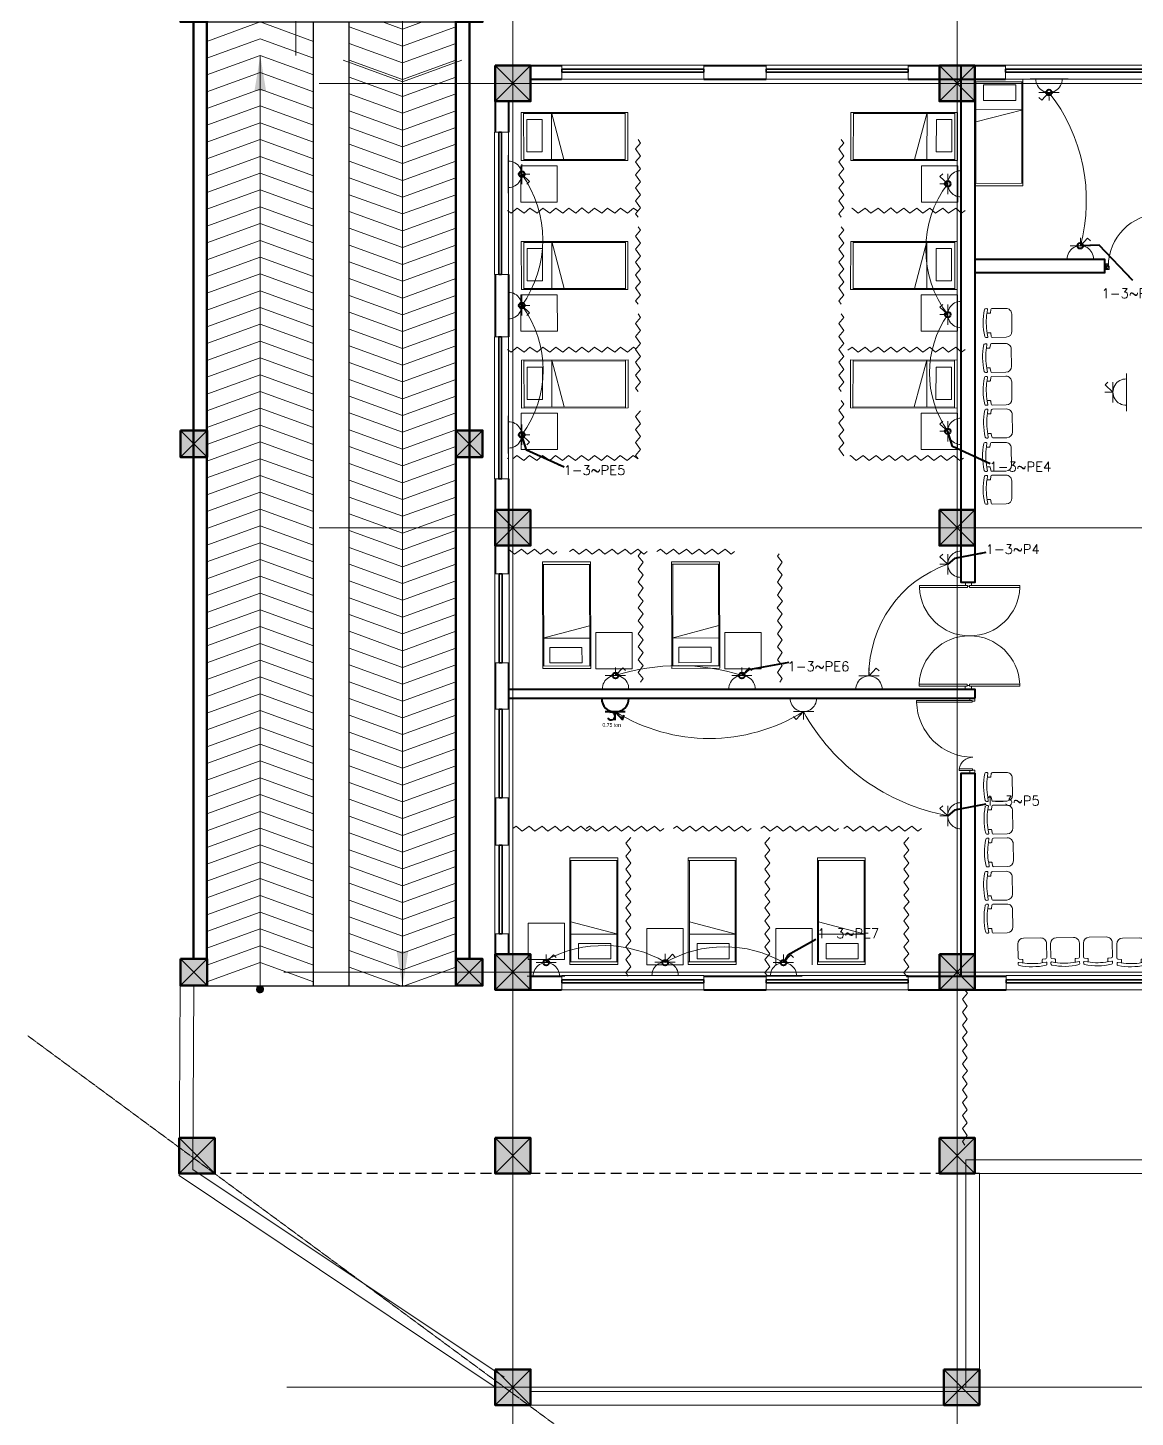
# Model space of a CAD drawing. Header units: millimetres. Extents: x 2402294 to 3337895, y 3394997 to 3969149.
# Drawn here: x 2498874 to 2517565, y 3821132 to 3844585 of the extents above; entities that cross this region are included whole.
import ezdxf

# ---------------------------------------------------------------- set-up
doc = ezdxf.new("R2010")
doc.units = ezdxf.units.MM
doc.header["$MEASUREMENT"] = 0
doc.linetypes.add('CENTER', pattern=[2, 1.25, -0.25, 0.25, -0.25])
doc.linetypes.add('DASHED', pattern=[0.75, 0.5, -0.25])
for name, color, linetype, lineweight in [('centreline', 52, 'CENTER', 5), ('Column-0.5', 14, 'Continuous', 50), ('Dimension- 0.15', 114, 'Continuous', 15), ('door', 41, 'Continuous', 5), ('Door Opening-0.09', 253, 'Continuous', 9), ('Furniture Hospital-0.09', 44, 'Continuous', 9), ('Hatch', 9, 'Continuous', 9), ('hatch-1', 53, 'Continuous', 15), ('hidden lines', 205, 'DASHED', 5), ('Power Sockets City supply', 141, 'Continuous', 13), ('Sill Level', 140, 'Continuous', 20), ('stairs', 6, 'Continuous', 25), ('WALL 0.2', 7, 'Continuous', 20), ('wall 0.4', 7, 'Continuous', 40), ('Wall-0.5', 7, 'Continuous', 50), ('WINDOW', 152, 'Continuous', 30), ('Windows Plan', 152, 'Continuous', 35)]:
    doc.layers.add(name, color=color, linetype=linetype, lineweight=lineweight)
doc.layers.add('Wires', color=1, linetype='Continuous')
doc.styles.add('arial.', font='arial.ttf')
doc.styles.add('romans', font='romans.shx')
doc.styles.get("Standard").update_dxf_attribs({"font": 'arial.ttf'})
doc.linetypes.add('ZIGZAG', pattern='A,0.0001,-0.2,[131,ltypeshp.shx,S=0.2,R=0,X=-0.2,Y=0],-0.4,[131,ltypeshp.shx,S=0.2,R=180,X=0.2,Y=0],-0.2', length=0.8001)
doc.dimstyles.get("Standard").update_dxf_attribs({"dimtxt": 500, "dimasz": 100, "dimexe": 100, "dimexo": 200, "dimgap": 0.09, "dimtad": 0, "dimtoh": 1, "dimdec": 0, "dimzin": 0, "dimdsep": 46, "dimtxsty": 'Standard', "dimblk": 'DOT', "dimcen": 0, "dimclrd": 256, "dimclre": 256, "dimclrt": 256, "dimadec": 0, "dimazin": 0, "dimtfac": 1, "dimtdec": 0, "dimtofl": 0, "dimtmove": 0, "dimatfit": 3, "dimfxl": 1, "dimtolj": 1, "dimtzin": 0, "dimlwd": -1, "dimlwe": -1, "dimarcsym": 1})

# ---------------------------------------------------------------- blocks, each defined once
blk = doc.blocks.new('2ft column')
at = {"layer": 'Hatch', "ltscale": 5}
h = blk.add_hatch(color=256, dxfattribs=at)
h.dxf.hatch_style = 1
h.paths.add_polyline_path([(2207385, 4176559), (2207985, 4176559), (2207985, 4175959), (2207385, 4175959)])
at = {"layer": 'Column-0.5', "ltscale": 5}
blk.add_lwpolyline([(2207385, 4176559), (2207985, 4176559), (2207985, 4175959), (2207385, 4175959)], close=True, dxfattribs=at)
at = {"layer": 'Defpoints', "ltscale": 5}
for points in [[(2207985, 4176559), (2207385, 4175959)], [(2207985, 4175959), (2207385, 4176559)]]:
    blk.add_lwpolyline(points, dxfattribs=at)
blk = doc.blocks.new('main grid')
at = {"layer": 'centreline', "ltscale": 5}
for p, q in [((2518911, 4018930), (2518911, 3987284)), ((2526411, 4018930), (2526411, 3987284)), ((2559988, 4011172), (2515645, 4011172)), ((2559988, 4003672), (2515645, 4003672)), ((2559388, 3996172), (2515045, 3996172)), ((2559988, 3996172), (2515645, 3996172)), ((2533911, 3989164), (2515100, 3989164))]:
    blk.add_line(p, q, dxfattribs=at)
blk.add_lwpolyline([(2510725, 3995097), (2521316, 3987284)], dxfattribs=at)
at = {"layer": 'Hatch'}
for p in [(311226, -165087), (318726, -165087), (311226, -172587), (318726, -172587), (311226, -180087), (318726, -180087), (305895, -183187), (311226, -183187), (318726, -183187), (311226, -187095), (318801, -187095)]:
    blk.add_blockref('2ft column', p, dxfattribs=at)
blk = doc.blocks.new('_Dot')
at = {"color": 0, "linetype": 'ByBlock', "lineweight": -2}
blk.add_line((-0.5, 0), (-1, 0), dxfattribs=at)
at = {"color": 0, "linetype": 'ByBlock', "lineweight": -3, "const_width": 0.5}
blk.add_lwpolyline([(-0.25, 0, 1), (0.25, 0, 1)], format="xyb", close=True, dxfattribs=at)
blk = doc.blocks.new('d1')
at = {"layer": 'door'}
for p, q in [((2442.75, 10745.72), (2408.32, 10745.72)), ((2442.75, 10746.15), (2408.33, 10746.15)), ((2408.33, 10746.15), (2408.33, 10745.72))]:
    blk.add_line(p, q, dxfattribs=at)
at = {"layer": 'door', "ltscale": 80}
for points in [[(2445, 10779.7), (2445, 10781.99), (2444.56, 10781.99), (2444.56, 10782.43), (2441.8, 10782.43), (2441.8, 10781.99), (2441.36, 10781.99), (2441.36, 10780.14), (2442.75, 10780.14), (2442.75, 10779.7)], [(2445, 10746.15), (2445, 10743.87), (2444.56, 10743.87), (2444.56, 10743.43), (2441.8, 10743.43), (2441.8, 10743.87), (2441.36, 10743.87), (2441.36, 10745.72), (2442.75, 10745.72), (2442.75, 10746.15)]]:
    blk.add_lwpolyline(points, close=True, dxfattribs=at)
at = {"layer": 'Door Opening-0.09', "ltscale": 80}
blk.add_arc((2442.75, 10745.72), 34.42, 90, 179.27403, dxfattribs=at)
at = {"layer": 'hidden lines'}
for centre, radius, start, end in [((2441.64, 10791.37), 9.82, 268.39858, 287.31577), ((2441.38, 10784.76), 4.22, 269.78991, 318.96751), ((2444.33, 10781.34), 2.81, 166.46517, 205.18019), ((2445.01, 10781.68), 2.48, 162.46714, 233.24176), ((2441.57, 10782.05), 3, 308.46813, 358.9527), ((2445.46, 10782.07), 1.81, 168.64751, 255.23191), ((2441.64, 10734.49), 9.82, 72.68423, 91.60142), ((2441.38, 10741.1), 4.22, 41.03249, 90.21009), ((2444.33, 10744.52), 2.81, 154.81981, 193.53483), ((2445.01, 10744.18), 2.48, 126.75824, 197.53286), ((2441.57, 10743.81), 3, 1.0473, 51.53187), ((2445.46, 10743.79), 1.81, 104.76809, 191.35249)]:
    blk.add_arc(centre, radius, start, end, dxfattribs=at)
blk = doc.blocks.new('BED')
at = {"layer": 'Furniture Hospital-0.09'}
for p, q in [((-2.12, 0.475), (-2.12, -0.475)), ((-2.12, -0.475), (-2.12, 0.475)), ((-0.008, 0.475), (-2.12, 0.475)), ((-2.07, 0.475), (-2.07, -0.475)), ((-0.058, 0.455), (-2.07, 0.455)), ((-0.855, -0.455), (-0.61, 0.475)), ((-0.61, 0.475), (-0.61, -0.455)), ((-0.425, 0.336), (-0.426, -0.303)), ((-0.425, 0.336), (-0.121, 0.336)), ((-0.121, -0.303), (-0.121, 0.336)), ((-0.058, -0.475), (-0.058, 0.475)), ((-0.008, -0.475), (-0.008, 0.475)), ((-2.12, -0.475), (-0.008, -0.475)), ((-2.07, -0.455), (-0.058, -0.455)), ((-0.426, -0.303), (-0.121, -0.303))]:
    blk.add_line(p, q, dxfattribs=at)
blk = doc.blocks.new("door 5'")
at = {"layer": 'door', "ltscale": 1000}
for points in [[(2177525, 4317078), (2177525, 4317062), (2177516, 4317062), (2177516, 4317020), (2177473, 4317020), (2177474, 4317105)], [(2177525, 4317062), (2177525, 4317105), (2177474, 4317105), (2177473, 4317020)], [(2177473, 4317020), (2177516, 4317020)], [(2177474, 4317105), (2177516, 4317105)], [(2178697, 4316120), (2178697, 4317060), (2178671, 4317060), (2178671, 4316120), (2178697, 4316120)], [(2178689, 4317076), (2178689, 4317060), (2178697, 4317060), (2178697, 4317018), (2178740, 4317018), (2178740, 4317104)], [(2178689, 4317060), (2178689, 4317104), (2178740, 4317104), (2178740, 4317018)], [(2178740, 4317018), (2178697, 4317018)]]:
    blk.add_lwpolyline(points, dxfattribs=at)
blk.add_lwpolyline([(2177516, 4316839), (2177516, 4317062), (2177543, 4317062), (2177543, 4316839)], close=True, dxfattribs=at)
at = {"layer": 'Door Opening-0.09', "ltscale": 1000}
for centre, radius, start, end in [((2177516, 4317062), 224, 276.6944, 2.344), ((2178697, 4317076), 957, 180.3416, 268.4244)]:
    blk.add_arc(centre, radius, start, end, dxfattribs=at)
at = {"layer": 'WINDOW', "ltscale": 5}
blk.add_line((2177474, 4317104), (2177474, 4317104), dxfattribs=at)
blk = doc.blocks.new('MAIN DOOR')
at = {"layer": 'door', "ltscale": 1000}
for points in [[(2313.47, 188.53), (2347.4, 188.53), (2347.4, 187.28), (2313.47, 187.28)], [(2381.32, 188.53), (2348.88, 188.53), (2348.88, 187.28), (2381.32, 187.28)]]:
    blk.add_lwpolyline(points, close=True, dxfattribs=at)
for points in [[(2346.08, 190.6), (2346.08, 188.53)], [(2348.88, 188.12), (2347.4, 188.12), (2347.4, 188.53), (2346.08, 188.53), (2346.08, 190.6), (2350.2, 190.6)], [(2347.4, 188.12), (2348.88, 188.12), (2348.88, 188.53), (2350.2, 188.53), (2350.2, 190.6), (2346.08, 190.6)], [(2350.2, 190.6), (2350.2, 188.53)], [(2313.41, 120.66), (2347.33, 120.66), (2347.33, 121.91), (2313.41, 121.91), (2313.41, 120.66)], [(2348.82, 121.07), (2347.33, 121.07), (2347.33, 120.66), (2346.01, 120.66), (2346.01, 118.6), (2350.14, 118.6)], [(2347.33, 121.07), (2348.82, 121.07), (2348.82, 120.66), (2350.14, 120.66), (2350.14, 118.6), (2346.01, 118.6)], [(2346.01, 118.6), (2346.01, 120.66)], [(2381.26, 120.66), (2348.82, 120.66), (2348.82, 121.91), (2381.26, 121.91), (2381.26, 120.66)], [(2350.14, 118.6), (2350.14, 120.66)]]:
    blk.add_lwpolyline(points, dxfattribs=at)
at = {"layer": 'Door Opening-0.09', "ltscale": 1000}
for centre, radius, start, end in [((2347.4, 188.53), 33.94, 182.11678, 357.88255), ((2347.33, 120.66), 33.95, 2.11669, 177.88264)]:
    blk.add_arc(centre, radius, start, end, dxfattribs=at)
at = {"layer": 'WINDOW', "ltscale": 5}
blk.add_line((2350.14, 190.6), (2350.14, 190.6), dxfattribs=at)
blk = doc.blocks.new('BCHAIR')
at = {"layer": 'Furniture Hospital-0.09'}
for p, q in [((-0.15, 0), (0.15, 0)), ((-0.25, -0.1), (-0.25, -0.342)), ((0.25, -0.1), (0.25, -0.342)), ((-0.25, -0.431), (-0.25, -0.454)), ((-0.239, -0.421), (-0.181, -0.429)), ((-0.179, -0.369), (-0.232, -0.362)), ((-0.17, -0.379), (-0.17, -0.419)), ((0.17, -0.379), (0.17, -0.419)), ((0.179, -0.369), (0.232, -0.362)), ((0.239, -0.421), (0.181, -0.429)), ((0.25, -0.431), (0.25, -0.454))]:
    blk.add_line(p, q, dxfattribs=at)
for centre, radius, start, end in [((-0.15, -0.1), 0.1, 90, 180), ((0.15, -0.1), 0.1, 360, 90), ((-0.23, -0.342), 0.02, 180, 262.875), ((-0.24, -0.431), 0.01, 82.875, 180), ((-0.23, -0.454), 0.02, 180, 257.4986), ((0, 0.583), 1.083, 257.4986, 282.5014), ((-0.18, -0.419), 0.01, 262.875, 0), ((0, 0.594), 1.039, 259.9886, 280.0345), ((-0.18, -0.379), 0.01, 0, 82.875), ((0.18, -0.379), 0.01, 97.125, 180), ((0.18, -0.419), 0.01, 180, 277.125), ((0.23, -0.342), 0.02, 277.125, 360), ((0.23, -0.454), 0.02, 282.5014, 0), ((0.24, -0.431), 0.01, 0, 97.125)]:
    blk.add_arc(centre, radius, start, end, dxfattribs=at)
blk = doc.blocks.new('w1')
at = {"layer": 'Sill Level'}
blk.add_lwpolyline([(2460641, 3827503), (2460641, 3825103), (2460401, 3825103), (2460401, 3827503)], close=True, dxfattribs=at)
at = {"layer": 'Windows Plan'}
blk.add_lwpolyline([(2460521, 3825103), (2460521, 3827503), (2460473, 3827503), (2460473, 3825103)], close=True, dxfattribs=at)
blk = doc.blocks.new('w2')
at = {"layer": 'Sill Level'}
blk.add_lwpolyline([(2444138, 3818930), (2445638, 3818930), (2445638, 3818690), (2444138, 3818690)], close=True, dxfattribs=at)
at = {"layer": 'Windows Plan'}
blk.add_lwpolyline([(2445638, 3818810), (2444138, 3818810), (2444138, 3818762), (2445638, 3818762)], close=True, dxfattribs=at)
blk = doc.blocks.new('15A N soc')
at = {"layer": 'Power Sockets City supply', "color": 244, "lineweight": 13, "true_color": 0x991b1e}
for p, q in [((52222.5612, 99516.2064), (52222.5611, 99516.2603)), ((52222.5612, 99516.2064), (52222.6099, 99516.2585)), ((52222.6099, 99516.2585), (52222.6282, 99516.2401)), ((52222.6282, 99516.2064), (52222.4926, 99516.2064)), ((52222.4338, 99516.1156), (52222.6863, 99516.1156))]:
    blk.add_line(p, q, dxfattribs=at)
blk.add_arc((52222.5612, 99516.1182), 0.0881, 358.32, 181.68, dxfattribs=at)
blk = doc.blocks.new('AC Power Socket')
at = {"layer": 'wall 0.4', "color": 114, "ltscale": 5, "true_color": 0x139b48}
for p, q in [((2405368, 3836252), (2405340, 3836174)), ((2405354, 3836213), (2405405, 3836212)), ((2405491, 3836120), (2405368, 3836252)), ((2405491, 3836256), (2405491, 3836120)), ((2405318, 3836120), (2405660, 3836120)), ((2405170, 3835891), (2405807, 3835891))]:
    blk.add_line(p, q, dxfattribs=at)
for centre, radius, start, end in [((2405559, 3836188), 67.6, 32.4797, 294.3307), ((2405488, 3835891), 229, 0, 180)]:
    blk.add_arc(centre, radius, start, end, dxfattribs=at)
blk = doc.blocks.new('RAMP23')
at = {"layer": 'Dimension- 0.15', "ltscale": 5}
h = blk.add_hatch(dxfattribs=at)
h.set_pattern_fill('ANSI31', color=256, scale=25.555556, angle=90)
h.set_pattern_definition([(135, (1623697.9227, 1877740.101), (-2.258813329, -2.258813329), [])])
h.paths.add_polyline_path([(2418321, 3996255), (2418380, 3996255), (2418380, 3996196, -0.414214)])
h.paths.add_polyline_path([(2418321, 3996255, -0.414214), (2418380, 3996314), (2418380, 3996255)])
h.paths.add_polyline_path([(2418380, 3996255), (2418380, 3996314, -0.414214), (2418439, 3996255)])
h.paths.add_polyline_path([(2418380, 3996196), (2418380, 3996255), (2418439, 3996255, -0.414214)])
blk.add_lwpolyline([(2418984, 4012016), (2418984, 4013523), (2420784, 4013523), (2420784, 4012700)], dxfattribs=at)
blk.add_circle((2418380, 3996255), 59.1, dxfattribs=at)
at = {"layer": 'hatch-1', "color": 4, "lineweight": 0, "ltscale": 5}
for points in [[(2417484, 4012256), (2418384, 4012583), (2419284, 4012256)], [(2419884, 4012503), (2420784, 4012177), (2421684, 4012503)], [(2420447, 4012583), (2420784, 4012460), (2421122, 4012583)], [(2417484, 4011973), (2418384, 4012299), (2419284, 4011973)], [(2419884, 4012220), (2420784, 4011893), (2421684, 4012220)], [(2417484, 4011689), (2418384, 4012016), (2419284, 4011689)], [(2419782, 4011938), (2420784, 4011574), (2421787, 4011938)], [(2419884, 4011936), (2420784, 4011610), (2421684, 4011936)], [(2417484, 4011406), (2418384, 4011732), (2419284, 4011406)], [(2419884, 4011653), (2420784, 4011326), (2421684, 4011653)], [(2417484, 4011122), (2418384, 4011449), (2419284, 4011122)], [(2419884, 4011369), (2420784, 4011043), (2421684, 4011369)], [(2417484, 4010839), (2418384, 4011165), (2419284, 4010839)], [(2417484, 4010555), (2418384, 4010882), (2419284, 4010555)], [(2419884, 4011086), (2420784, 4010759), (2421684, 4011086)], [(2419884, 4010802), (2420784, 4010476), (2421684, 4010802)], [(2417484, 4010272), (2418384, 4010598), (2419284, 4010272)], [(2419884, 4010519), (2420784, 4010192), (2421684, 4010519)], [(2417484, 4009988), (2418384, 4010315), (2419284, 4009988)], [(2419884, 4010235), (2420784, 4009909), (2421684, 4010235)], [(2417484, 4009705), (2418384, 4010031), (2419284, 4009705)], [(2419884, 4009952), (2420784, 4009625), (2421684, 4009952)], [(2417484, 4009421), (2418384, 4009748), (2419284, 4009421)], [(2417484, 4009138), (2418384, 4009464), (2419284, 4009138)], [(2419884, 4009668), (2420784, 4009342), (2421684, 4009668)], [(2419884, 4009385), (2420784, 4009058), (2421684, 4009385)], [(2417484, 4008854), (2418384, 4009181), (2419284, 4008854)], [(2419884, 4009101), (2420784, 4008775), (2421684, 4009101)], [(2417484, 4008571), (2418384, 4008897), (2419284, 4008571)], [(2419884, 4008818), (2420784, 4008491), (2421684, 4008818)], [(2417484, 4008287), (2418384, 4008614), (2419284, 4008287)], [(2419884, 4008534), (2420784, 4008208), (2421684, 4008534)], [(2417484, 4008004), (2418384, 4008330), (2419284, 4008004)], [(2417484, 4007721), (2418384, 4008047), (2419284, 4007721)], [(2419884, 4008251), (2420784, 4007924), (2421684, 4008251)], [(2419884, 4007967), (2420784, 4007641), (2421684, 4007967)], [(2417484, 4007437), (2418384, 4007763), (2419284, 4007437)], [(2419884, 4007684), (2420784, 4007357), (2421684, 4007684)], [(2417484, 4007154), (2418384, 4007480), (2419284, 4007154)], [(2419884, 4007400), (2420784, 4007074), (2421684, 4007400)], [(2417484, 4006870), (2418384, 4007196), (2419284, 4006870)], [(2419884, 4007117), (2420784, 4006791), (2421684, 4007117)], [(2417484, 4006587), (2418384, 4006913), (2419284, 4006587)], [(2419884, 4006833), (2420784, 4006507), (2421684, 4006833)], [(2417484, 4006303), (2418384, 4006629), (2419284, 4006303)], [(2419884, 4006550), (2420784, 4006224), (2421684, 4006550)], [(2417484, 4006020), (2418384, 4006346), (2419284, 4006020)], [(2419884, 4006266), (2420784, 4005940), (2421684, 4006266)], [(2417484, 4005736), (2418384, 4006062), (2419284, 4005736)], [(2419884, 4005983), (2420784, 4005657), (2421684, 4005983)], [(2417484, 4005453), (2418384, 4005779), (2419284, 4005453)], [(2419884, 4005699), (2420784, 4005373), (2421684, 4005699)], [(2417484, 4005169), (2418384, 4005495), (2419284, 4005169)], [(2419884, 4005416), (2420784, 4005090), (2421684, 4005416)], [(2417484, 4004886), (2418384, 4005212), (2419284, 4004886)], [(2419884, 4005132), (2420784, 4004806), (2421684, 4005132)], [(2417484, 4004602), (2418384, 4004928), (2419284, 4004602)], [(2419884, 4004849), (2420784, 4004523), (2421684, 4004849)], [(2417484, 4004319), (2418384, 4004645), (2419284, 4004319)], [(2419884, 4004565), (2420784, 4004239), (2421684, 4004565)], [(2417484, 4004035), (2418384, 4004361), (2419284, 4004035)], [(2417484, 4003752), (2418384, 4004078), (2419284, 4003752)], [(2417484, 4003752), (2418384, 4004078), (2419284, 4003752)], [(2419884, 4004282), (2420784, 4003956), (2421684, 4004282)], [(2419884, 4003998), (2420784, 4003672), (2421684, 4003998)], [(2417484, 4003468), (2418384, 4003794), (2419284, 4003468)], [(2419884, 4003715), (2420784, 4003389), (2421684, 4003715)], [(2417484, 4003185), (2418384, 4003511), (2419284, 4003185)], [(2419884, 4003431), (2420784, 4003105), (2421684, 4003431)], [(2417484, 4002901), (2418384, 4003228), (2419284, 4002901)], [(2419884, 4003148), (2420784, 4002822), (2421684, 4003148)], [(2417484, 4002618), (2418384, 4002944), (2419284, 4002618)], [(2417484, 4002334), (2418384, 4002661), (2419284, 4002334)], [(2419884, 4002864), (2420784, 4002538), (2421684, 4002864)], [(2419884, 4002581), (2420784, 4002255), (2421684, 4002581)], [(2417484, 4002051), (2418384, 4002377), (2419284, 4002051)], [(2419884, 4002298), (2420784, 4001971), (2421684, 4002298)], [(2417484, 4001767), (2418384, 4002094), (2419284, 4001767)], [(2419884, 4002014), (2420784, 4001688), (2421684, 4002014)], [(2417484, 4001484), (2418384, 4001810), (2419284, 4001484)], [(2419884, 4001731), (2420784, 4001404), (2421684, 4001731)], [(2417484, 4001200), (2418384, 4001527), (2419284, 4001200)], [(2417484, 4000917), (2418384, 4001243), (2419284, 4000917)], [(2419884, 4001447), (2420784, 4001121), (2421684, 4001447)], [(2419884, 4001164), (2420784, 4000837), (2421684, 4001164)], [(2417484, 4000633), (2418384, 4000960), (2419284, 4000633)], [(2419884, 4000880), (2420784, 4000554), (2421684, 4000880)], [(2417484, 4000350), (2418384, 4000676), (2419284, 4000350)], [(2419884, 4000597), (2420784, 4000270), (2421684, 4000597)], [(2417484, 4000066), (2418384, 4000393), (2419284, 4000066)], [(2419884, 4000313), (2420784, 3999987), (2421684, 4000313)], [(2417484, 3999783), (2418384, 4000109), (2419284, 3999783)], [(2419884, 4000030), (2420784, 3999703), (2421684, 4000030)], [(2417484, 3999499), (2418384, 3999826), (2419284, 3999499)], [(2419884, 3999746), (2420784, 3999420), (2421684, 3999746)], [(2417484, 3999216), (2418384, 3999542), (2419284, 3999216)], [(2419884, 3999463), (2420784, 3999136), (2421684, 3999463)], [(2417484, 3998932), (2418384, 3999259), (2419284, 3998932)], [(2419884, 3999179), (2420784, 3998853), (2421684, 3999179)], [(2417484, 3998649), (2418384, 3998975), (2419284, 3998649)], [(2417484, 3998365), (2418384, 3998692), (2419284, 3998365)], [(2419884, 3998896), (2420784, 3998569), (2421684, 3998896)], [(2419884, 3998612), (2420784, 3998286), (2421684, 3998612)], [(2417484, 3998082), (2418384, 3998408), (2419284, 3998082)], [(2419884, 3998329), (2420784, 3998002), (2421684, 3998329)], [(2417484, 3997798), (2418384, 3998125), (2419284, 3997798)], [(2419884, 3998045), (2420784, 3997719), (2421684, 3998045)], [(2417484, 3997515), (2418384, 3997841), (2419284, 3997515)], [(2419884, 3997762), (2420784, 3997435), (2421684, 3997762)], [(2417484, 3997231), (2418384, 3997558), (2419284, 3997231)], [(2417484, 3996948), (2418384, 3997274), (2419284, 3996948)], [(2419884, 3997478), (2420784, 3997152), (2421684, 3997478)], [(2419884, 3997195), (2420784, 3996868), (2421684, 3997195)], [(2417484, 3996664), (2418384, 3996991), (2419284, 3996664)], [(2419884, 3996911), (2420784, 3996585), (2421684, 3996911)], [(2417484, 3996381), (2418384, 3996707), (2419284, 3996381)], [(2417484, 3996381), (2418384, 3996707), (2419284, 3996381)], [(2419884, 3996628), (2420784, 3996301), (2421684, 3996628)]]:
    blk.add_lwpolyline(points, dxfattribs=at)
at = {"layer": 'stairs', "ltscale": 5}
for points in [[(2417484, 4012583), (2421684, 4012583)], [(2419284, 3996313), (2419284, 4012583)], [(2419884, 3996313), (2419884, 4012583)], [(2417484, 3996313), (2421684, 3996313)]]:
    blk.add_lwpolyline(points, dxfattribs=at)
at = {"layer": 'WALL 0.2', "ltscale": 5}
for points in [[(2417484, 4014613), (2421684, 4014613)], [(2417484, 4014383), (2421684, 4014383)]]:
    blk.add_lwpolyline(points, dxfattribs=at)
at = {"layer": 'Wall-0.5', "ltscale": 5}
for points in [[(2417254, 3996768), (2417484, 3996768), (2417484, 4014613), (2417254, 4014613)], [(2421684, 3996768), (2421914, 3996768), (2421914, 4014613), (2421684, 4014613)]]:
    blk.add_lwpolyline(points, close=True, dxfattribs=at)
at = {"layer": 'Hatch', "xscale": 0.75, "yscale": 0.75, "zscale": 0.75}
for p in [(761496, 880614), (766146, 880614), (761496, 873271), (766146, 873271), (761496, 864349), (766146, 864349)]:
    blk.add_blockref('2ft column', p, dxfattribs=at)
at = {"layer": 'Dimension- 0.15', "ltscale": 5}
for points, override in [([(2420784, 3996301), (2420784, 4012700)], {"dimasz": 600, "dimfxl": 500, "dimfxlon": 1}), ([(2418384, 4012016), (2418380, 3996313)], {"dimasz": 600, "dimgap": 0.09, "dimtad": 0, "dimfxl": 500, "dimfxlon": 1})]:
    blk.add_leader(points, dimstyle='Standard', override=override, dxfattribs=at)

msp = doc.modelspace()

# ---------------------------------------------------------------- linework, layer by layer
at = {"layer": 'Furniture Hospital-0.09'}
for points in [[(2507809.1, 3841643.2), (2507808.3, 3842256.6), (2507195, 3842255.8), (2507195.7, 3841642.5)], [(2513956.3, 3841643.2), (2513957.1, 3842256.6), (2514570.4, 3842255.8), (2514569.7, 3841642.5)], [(2507811.8, 3839465.2), (2507811, 3840078.6), (2507197.7, 3840077.8), (2507198.5, 3839464.5)], [(2513953.6, 3839465.2), (2513954.4, 3840078.6), (2514567.7, 3840077.8), (2514566.9, 3839464.5)], [(2507814.3, 3837465.2), (2507813.5, 3838078.6), (2507200.2, 3838077.8), (2507201, 3837464.5)], [(2513951.1, 3837465.2), (2513951.8, 3838078.6), (2514565.2, 3838077.8), (2514564.4, 3837464.5)], [(2509076.1, 3834377.7), (2508462.7, 3834377), (2508463.5, 3833763.6), (2509076.8, 3833764.4)], [(2511254.1, 3834380.5), (2510640.7, 3834379.7), (2510641.5, 3833766.4), (2511254.8, 3833767.2)], [(2507320.7, 3829470.3), (2507934, 3829470.3), (2507934, 3828856.9), (2507320.7, 3828856.9)], [(2509320.7, 3829381.4), (2509934, 3829381.4), (2509934, 3828768.1), (2509320.7, 3828768.1)]]:
    msp.add_lwpolyline(points, close=True, dxfattribs=at)
msp.add_lwpolyline([(2511498.7, 3828768.1), (2511498.7, 3829381.4), (2512112, 3829381.4), (2512112, 3828768.1)], dxfattribs=at)
at = {"layer": 'stairs', "linetype": 'DASHED', "ltscale": 366}
msp.add_lwpolyline([(2514934.8, 3825246.2), (2501428.9, 3825246.2)], dxfattribs=at)
at = {"layer": 'WALL 0.2', "ltscale": 5}
for p, q in [((2514704.8, 3825476.2), (2530239.8, 3825476.2)), ((2514704.8, 3821637.9), (2514704.8, 3825476.2)), ((2514934.8, 3825246.2), (2530009.8, 3825246.2)), ((2514934.8, 3821637.9), (2514934.8, 3825246.2)), ((2507359.8, 3821567.9), (2514934.8, 3821567.9)), ((2507359.8, 3821337.9), (2514934.8, 3821337.9))]:
    msp.add_line(p, q, dxfattribs=at)
for points in [[(2506759.8, 3821637.9), (2501428.6, 3825213.9), (2501448.5, 3828417.8)], [(2506915, 3821807.6), (2501659.7, 3825314.2), (2501678.5, 3828415.4)]]:
    msp.add_lwpolyline(points, dxfattribs=at)
at = {"layer": 'wall 0.4', "ltscale": 5}
for p, q in [((2507359.8, 3843946.2), (2507884.8, 3843946.2)), ((2510284.8, 3843946.2), (2511334.8, 3843946.2)), ((2513734.8, 3843946.2), (2515378.5, 3843946.2)), ((2507359.8, 3843716.2), (2507884.8, 3843716.2)), ((2510284.8, 3843716.2), (2511334.8, 3843716.2)), ((2513734.8, 3843716.2), (2515378.5, 3843716.2)), ((2506759.8, 3843346.2), (2506759.8, 3842821.2)), ((2506989.8, 3843346.2), (2506989.8, 3842821.2)), ((2506759.8, 3840421.2), (2506759.8, 3839371.2)), ((2506989.8, 3840421.2), (2506989.8, 3839371.2)), ((2517053.1, 3840446.2), (2514859.8, 3840446.2)), ((2506759.8, 3836971.2), (2506759.8, 3835368.4)), ((2506989.8, 3836971.2), (2506989.8, 3835368.4)), ((2506759.8, 3833868.4), (2506759.8, 3833085.1)), ((2506989.8, 3833868.4), (2506989.8, 3833085.1)), ((2506759.8, 3831585.1), (2506759.8, 3830790.6)), ((2506989.8, 3831585.1), (2506989.8, 3830790.6)), ((2506759.8, 3829290.6), (2506759.8, 3828946.2)), ((2506989.8, 3829290.6), (2506989.8, 3828946.2)), ((2507359.8, 3828576.2), (2507884.8, 3828576.2)), ((2510284.8, 3828576.2), (2511334.8, 3828576.2)), ((2513705.3, 3828576.2), (2515384.8, 3828576.2)), ((2507359.8, 3828346.2), (2507884.8, 3828346.2)), ((2510284.8, 3828346.2), (2511334.8, 3828346.2)), ((2513734.8, 3828346.2), (2515384.8, 3828346.2))]:
    msp.add_line(p, q, dxfattribs=at)
for points in [[(2514859.8, 3843646.2), (2514859.8, 3835221.7), (2514629.8, 3835221.7), (2514629.8, 3843946.2)], [(2517053.1, 3840445.9), (2517053.1, 3840676.2), (2514859.8, 3840676.2)], [(2506989.8, 3833421.7), (2514859.8, 3833421.7), (2514859.8, 3833271.7)], [(2506989.8, 3833271.7), (2514859.8, 3833271.7)], [(2514629.8, 3828576.2), (2514629.8, 3832005.2), (2514862.8, 3832005.2)], [(2514859.8, 3832005.2), (2514859.8, 3828576.2)]]:
    msp.add_lwpolyline(points, dxfattribs=at)
at = {"layer": 'wall 0.4', "color": 3, "ltscale": 5}
for centre in [(2516110, 3843493.7), (2507212.2, 3842114.1), (2514400.8, 3841952.1), (2516637.4, 3840905.1), (2507212.2, 3839898.2), (2514400.8, 3839743.4), (2514400.8, 3837774.1), (2507212.2, 3837713.5), (2508792.4, 3833650.6), (2510925.7, 3833650.6), (2507625.2, 3828805.1), (2509630.8, 3828805.1), (2511628.9, 3828805.1)]:
    msp.add_circle(centre, 47.6, dxfattribs=at)
at = {"layer": 'WINDOW', "linetype": 'ZIGZAG', "lineweight": 20, "ltscale": 0.5}
for points in [[(2509174.1, 3841390), (2509131.7, 3841445.9), (2509216.7, 3841546.9), (2509133.8, 3841666.7), (2509216.7, 3841765.2), (2509133.8, 3841885), (2509216.7, 3841983.6), (2509133.8, 3842103.4), (2509216.7, 3842202), (2509133.8, 3842321.8), (2509216.7, 3842420.4), (2509133.8, 3842540.2), (2509216.7, 3842638.8), (2509174.1, 3842700.3)], [(2512604, 3841390), (2512561.6, 3841445.9), (2512646.6, 3841546.9), (2512563.6, 3841666.7), (2512646.6, 3841765.2), (2512563.6, 3841885), (2512646.6, 3841983.6), (2512563.6, 3842103.4), (2512646.6, 3842202), (2512563.6, 3842321.8), (2512646.6, 3842420.4), (2512563.6, 3842540.2), (2512646.6, 3842638.8), (2512604, 3842700.3)], [(2509169.7, 3841491), (2509096.8, 3841541.5), (2508998.2, 3841458.5), (2508878.4, 3841541.5), (2508779.8, 3841458.5), (2508660, 3841541.5), (2508561.4, 3841458.5), (2508441.6, 3841541.5), (2508340.5, 3841456.4), (2508225.6, 3841543.5), (2508124.6, 3841458.5), (2508004.8, 3841541.5), (2507906.3, 3841458.5), (2507786.5, 3841541.5), (2507687.9, 3841458.5), (2507568.1, 3841541.5), (2507469.5, 3841458.5), (2507349.7, 3841541.5), (2507251.1, 3841458.5), (2507131.3, 3841541.5), (2507032.7, 3841458.5), (2506971.2, 3841501.1)], [(2512779.7, 3841535.7), (2512788.2, 3841541.5), (2512886.7, 3841458.5), (2513006.6, 3841541.5), (2513105.1, 3841458.5), (2513224.9, 3841541.5), (2513326.1, 3841456.4), (2513440.9, 3841543.5), (2513541.9, 3841458.5), (2513661.7, 3841541.5), (2513760.3, 3841458.5), (2513880.1, 3841541.5), (2513978.7, 3841458.5), (2514098.5, 3841541.5), (2514197.1, 3841458.5), (2514316.9, 3841541.5), (2514415.4, 3841458.5), (2514535.2, 3841541.5), (2514633.8, 3841458.5), (2514695.3, 3841501.1)], [(2509174.1, 3839917.5), (2509131.7, 3839973.4), (2509216.7, 3840074.4), (2509133.8, 3840194.2), (2509216.7, 3840292.7), (2509133.8, 3840412.5), (2509216.7, 3840511.1), (2509133.8, 3840630.9), (2509216.7, 3840729.5), (2509133.8, 3840849.3), (2509216.7, 3840947.9), (2509133.8, 3841067.7), (2509216.7, 3841166.3), (2509174.1, 3841227.8)], [(2512604, 3839917.5), (2512561.6, 3839973.4), (2512646.6, 3840074.4), (2512563.6, 3840194.2), (2512646.6, 3840292.7), (2512563.6, 3840412.5), (2512646.6, 3840511.1), (2512563.6, 3840630.9), (2512646.6, 3840729.5), (2512563.6, 3840849.3), (2512646.6, 3840947.9), (2512563.6, 3841067.7), (2512646.6, 3841166.3), (2512604, 3841227.8)], [(2509174.1, 3838444), (2509131.7, 3838499.9), (2509216.7, 3838600.9), (2509133.8, 3838720.7), (2509216.7, 3838819.2), (2509133.8, 3838939), (2509216.7, 3839037.6), (2509133.8, 3839157.4), (2509216.7, 3839256), (2509133.8, 3839375.8), (2509216.7, 3839474.4), (2509133.8, 3839594.2), (2509216.7, 3839692.8), (2509174.1, 3839754.3)], [(2512604, 3838444), (2512561.6, 3838499.9), (2512646.6, 3838600.9), (2512563.6, 3838720.7), (2512646.6, 3838819.2), (2512563.6, 3838939), (2512646.6, 3839037.6), (2512563.6, 3839157.4), (2512646.6, 3839256), (2512563.6, 3839375.8), (2512646.6, 3839474.4), (2512563.6, 3839594.2), (2512646.6, 3839692.8), (2512604, 3839754.3)], [(2509139.3, 3839164), (2509096.8, 3839193.5), (2508998.2, 3839110.6), (2508878.4, 3839193.5), (2508779.8, 3839110.6), (2508660, 3839193.5), (2508561.4, 3839110.6), (2508441.6, 3839193.5), (2508340.5, 3839108.4), (2508225.6, 3839195.6), (2508124.6, 3839110.6), (2508004.8, 3839193.5), (2507906.3, 3839110.6), (2507786.5, 3839193.5), (2507687.9, 3839110.6), (2507568.1, 3839193.5), (2507469.5, 3839110.6), (2507349.7, 3839193.5), (2507251.1, 3839110.6), (2507131.3, 3839193.5), (2507032.7, 3839110.6), (2506971.2, 3839153.2)], [(2512715.9, 3839143.5), (2512788.2, 3839193.5), (2512886.7, 3839110.6), (2513006.6, 3839193.5), (2513105.1, 3839110.6), (2513224.9, 3839193.5), (2513326.1, 3839108.4), (2513440.9, 3839195.6), (2513541.9, 3839110.6), (2513661.7, 3839193.5), (2513760.3, 3839110.6), (2513880.1, 3839193.5), (2513978.7, 3839110.6), (2514098.5, 3839193.5), (2514197.1, 3839110.6), (2514316.9, 3839193.5), (2514415.4, 3839110.6), (2514535.2, 3839193.5), (2514633.8, 3839110.6), (2514695.3, 3839153.2)], [(2512646.6, 3837357.9), (2512563.6, 3837477.7), (2512646.6, 3837576.3), (2512563.6, 3837696.1), (2512646.6, 3837794.7), (2512563.6, 3837914.5), (2512646.6, 3838013.1), (2512563.6, 3838132.9), (2512646.6, 3838231.4), (2512604, 3838292.9)], [(2509174.1, 3837308.6), (2509131.7, 3837364.5), (2509216.7, 3837465.5), (2509133.8, 3837585.3), (2509216.7, 3837683.9), (2509133.8, 3837803.7), (2509216.7, 3837902.3), (2509133.8, 3838022.1), (2509216.7, 3838120.6)], [(2506989.8, 3837306.6), (2506966, 3837323.1)], [(2509164.5, 3837313), (2509091.5, 3837363.5), (2508992.9, 3837280.5), (2508873.1, 3837363.5), (2508774.5, 3837280.5), (2508654.7, 3837363.5), (2508556.2, 3837280.5), (2508436.4, 3837363.5), (2508335.2, 3837278.4), (2508220.4, 3837365.5), (2508119.4, 3837280.5), (2507999.6, 3837363.5), (2507901, 3837280.5), (2507781.2, 3837363.5), (2507682.6, 3837280.5), (2507562.8, 3837363.5), (2507464.2, 3837280.5), (2507344.4, 3837363.5), (2507245.9, 3837280.5), (2507126.1, 3837363.5), (2507059.8, 3837307.7)], [(2512748.8, 3837357.7), (2512757.2, 3837363.5), (2512855.8, 3837280.5), (2512975.6, 3837363.5), (2513074.2, 3837280.5), (2513194, 3837363.5), (2513295.1, 3837278.4), (2513409.9, 3837365.5), (2513510.9, 3837280.5), (2513630.7, 3837363.5), (2513729.3, 3837280.5), (2513849.1, 3837363.5), (2513947.7, 3837280.5), (2514067.5, 3837363.5), (2514166.1, 3837280.5), (2514285.9, 3837363.5), (2514384.5, 3837280.5), (2514504.3, 3837363.5), (2514602.9, 3837280.5), (2514664.4, 3837323.1)], [(2507801.8, 3835742.8), (2507745.9, 3835700.4), (2507644.9, 3835785.4), (2507525.1, 3835702.5), (2507426.6, 3835785.4), (2507306.8, 3835702.5), (2507208.2, 3835785.4), (2507088.4, 3835702.5), (2506989.8, 3835785.4)], [(2509329.3, 3835742.8), (2509273.4, 3835700.4), (2509172.4, 3835785.4), (2509052.6, 3835702.5), (2508954.1, 3835785.4), (2508834.3, 3835702.5), (2508735.7, 3835785.4), (2508615.9, 3835702.5), (2508517.3, 3835785.4), (2508397.5, 3835702.5), (2508298.9, 3835785.4), (2508179.1, 3835702.5), (2508080.5, 3835785.4), (2508019, 3835742.8)], [(2509228.3, 3835738.4), (2509177.8, 3835665.5), (2509260.8, 3835566.9), (2509177.8, 3835447.1), (2509260.8, 3835348.5), (2509177.8, 3835228.7), (2509260.8, 3835130.1), (2509177.8, 3835010.3), (2509262.9, 3834909.2), (2509175.8, 3834794.3), (2509260.8, 3834693.3), (2509177.8, 3834573.5), (2509260.8, 3834475), (2509177.8, 3834355.1), (2509260.8, 3834256.6), (2509177.8, 3834136.8), (2509260.8, 3834038.2), (2509177.8, 3833918.4), (2509260.8, 3833819.8), (2509177.8, 3833700), (2509260.8, 3833601.4), (2509218.2, 3833539.9)], [(2510801.8, 3835742.8), (2510745.9, 3835700.4), (2510644.9, 3835785.4), (2510525.1, 3835702.5), (2510426.6, 3835785.4), (2510306.8, 3835702.5), (2510208.2, 3835785.4), (2510088.4, 3835702.5), (2509989.8, 3835785.4), (2509870, 3835702.5), (2509771.4, 3835785.4), (2509651.6, 3835702.5), (2509553, 3835785.4), (2509491.5, 3835742.8)], [(2511555.3, 3835708), (2511525.8, 3835665.5), (2511608.7, 3835566.9), (2511525.8, 3835447.1), (2511608.7, 3835348.5), (2511525.8, 3835228.7), (2511608.7, 3835130.1), (2511525.8, 3835010.3), (2511610.9, 3834909.2), (2511523.7, 3834794.3), (2511608.7, 3834693.3), (2511525.8, 3834573.5), (2511608.7, 3834475), (2511525.8, 3834355.1), (2511608.7, 3834256.6), (2511525.8, 3834136.8), (2511608.7, 3834038.2), (2511525.8, 3833918.4), (2511608.7, 3833819.8), (2511525.8, 3833700), (2511608.7, 3833601.4), (2511566.1, 3833539.9)], [(2507059, 3831068), (2507114.9, 3831110.4), (2507215.9, 3831025.4), (2507335.7, 3831108.3), (2507434.3, 3831025.4), (2507554.1, 3831108.3), (2507652.7, 3831025.4), (2507772.5, 3831108.3), (2507871.1, 3831025.4), (2507990.9, 3831108.3), (2508089.5, 3831025.4), (2508209.3, 3831108.3), (2508307.8, 3831025.4), (2508369.3, 3831068)], [(2508300.2, 3831068.1), (2508356.1, 3831110.5), (2508457.1, 3831025.5), (2508576.9, 3831108.5), (2508675.5, 3831025.5), (2508795.3, 3831108.5), (2508893.8, 3831025.5), (2509013.6, 3831108.5), (2509112.2, 3831025.5), (2509232, 3831108.5), (2509330.6, 3831025.5), (2509450.4, 3831108.5), (2509549, 3831025.5), (2509610.5, 3831068.1)], [(2509773.7, 3831068.1), (2509829.6, 3831110.5), (2509930.6, 3831025.5), (2510050.4, 3831108.5), (2510149, 3831025.5), (2510268.8, 3831108.5), (2510367.3, 3831025.5), (2510487.1, 3831108.5), (2510585.7, 3831025.5), (2510705.5, 3831108.5), (2510804.1, 3831025.5), (2510923.9, 3831108.5), (2511022.5, 3831025.5), (2511084, 3831068.1)], [(2511246.2, 3831068.1), (2511302.1, 3831110.5), (2511403.1, 3831025.5), (2511522.9, 3831108.5), (2511621.5, 3831025.5), (2511741.3, 3831108.5), (2511839.8, 3831025.5), (2511959.6, 3831108.5), (2512058.2, 3831025.5), (2512178, 3831108.5), (2512276.6, 3831025.5), (2512396.4, 3831108.5), (2512495, 3831025.5), (2512556.5, 3831068.1)], [(2512645.7, 3831068.1), (2512701.6, 3831110.5), (2512802.6, 3831025.5), (2512922.4, 3831108.5), (2513021, 3831025.5), (2513140.8, 3831108.5), (2513239.3, 3831025.5), (2513359.1, 3831108.5), (2513457.7, 3831025.5), (2513577.5, 3831108.5), (2513676.1, 3831025.5), (2513795.9, 3831108.5), (2513894.5, 3831025.5), (2513956, 3831068.1)], [(2509049.7, 3830920.1), (2508966.8, 3830821.5), (2509049.7, 3830701.7), (2508966.8, 3830603.1), (2509049.7, 3830483.3), (2508966.8, 3830384.7), (2509049.7, 3830264.9), (2508966.8, 3830166.4), (2509049.7, 3830046.6), (2508964.6, 3829945.4), (2509051.8, 3829830.6), (2508966.8, 3829729.6), (2509049.7, 3829609.8), (2508966.8, 3829511.2), (2509049.7, 3829391.4), (2508966.8, 3829292.8), (2509049.7, 3829173), (2508966.8, 3829074.4), (2509049.7, 3828954.6), (2508966.8, 3828856.1), (2509049.7, 3828736.3), (2508966.8, 3828637.7), (2509009.4, 3828576.2)], [(2511397.7, 3830920.1), (2511314.7, 3830821.5), (2511397.7, 3830701.7), (2511314.7, 3830603.1), (2511397.7, 3830483.3), (2511314.7, 3830384.7), (2511397.7, 3830264.9), (2511314.7, 3830166.4), (2511397.7, 3830046.6), (2511312.6, 3829945.4), (2511399.7, 3829830.6), (2511314.7, 3829729.6), (2511397.7, 3829609.8), (2511314.7, 3829511.2), (2511397.7, 3829391.4), (2511314.7, 3829292.8), (2511397.7, 3829173), (2511314.7, 3829074.4), (2511397.7, 3828954.6), (2511314.7, 3828856.1), (2511397.7, 3828736.3), (2511314.7, 3828637.7), (2511357.3, 3828576.2)], [(2513745.7, 3830920.1), (2513662.7, 3830821.5), (2513745.7, 3830701.7), (2513662.7, 3830603.1), (2513745.7, 3830483.3), (2513662.7, 3830384.7), (2513745.7, 3830264.9), (2513662.7, 3830166.4), (2513745.7, 3830046.6), (2513660.6, 3829945.4), (2513747.7, 3829830.6), (2513662.7, 3829729.6), (2513745.7, 3829609.8), (2513662.7, 3829511.2), (2513745.7, 3829391.4), (2513662.7, 3829292.8), (2513745.7, 3829173), (2513662.7, 3829074.4), (2513745.7, 3828954.6), (2513662.7, 3828856.1), (2513745.7, 3828736.3), (2513662.7, 3828637.7), (2513705.3, 3828576.2)], [(2514690.5, 3828346.2), (2514732.9, 3828290.3), (2514647.9, 3828189.3), (2514730.8, 3828069.5), (2514647.9, 3827970.9), (2514730.8, 3827851.1), (2514647.9, 3827752.5), (2514730.8, 3827632.7), (2514647.9, 3827534.1), (2514730.8, 3827414.3), (2514647.9, 3827315.7), (2514730.8, 3827195.9), (2514647.9, 3827097.4), (2514690.5, 3827035.9)], [(2514690.5, 3827035.9), (2514732.9, 3826980), (2514647.9, 3826879), (2514730.8, 3826759.2), (2514647.9, 3826660.6), (2514730.8, 3826540.8), (2514647.9, 3826442.2), (2514730.8, 3826322.4), (2514647.9, 3826223.8), (2514730.8, 3826104), (2514647.9, 3826005.4), (2514730.8, 3825885.6), (2514647.9, 3825787.1), (2514690.5, 3825725.6)]]:
    msp.add_lwpolyline(points, dxfattribs=at)
at = {"layer": 'Wires', "color": 5, "lineweight": 9}
for centre, radius, start, end in [((2513788.8, 3841670.6), 2951.6, 344.96954, 38.14802), ((2505644.4, 3841004.1), 1919.8, 324.75327, 35.24673), ((2515851.2, 3840848.7), 1822.3, 142.73843, 217.26157), ((2505757.2, 3838805.9), 1818.2, 323.15383, 36.84617), ((2515823.5, 3838758.7), 1730.2, 145.31158, 214.68842), ((2509861.1, 3830352.3), 3466.5, 72.07943, 107.92057), ((2508593.2, 3827027.2), 2066.2, 59.91792, 117.93472), ((2510629.9, 3827078.1), 1995.2, 59.95213, 120.04787)]:
    msp.add_arc(centre, radius, start, end, dxfattribs=at)
at = {"layer": 'Wires', "color": 2, "lineweight": 9}
for centre, radius, start, end in [((2515048.6, 3833662.9), 1976.7, 109.12915, 180.54484), ((2510377.9, 3835600.8), 3011.6, 238.14793, 301.85207), ((2515050.5, 3834750.7), 3526.7, 208.96774, 259.3845)]:
    msp.add_arc(centre, radius, start, end, dxfattribs=at)

# ---------------------------------------------------------------- block references
at = {"layer": 'door', "xscale": -1, "rotation": 270}
msp.add_blockref("door 5'", (-1802244.1, 1654531.5), dxfattribs=at)
at = {"layer": 'Door Opening-0.09'}
for name, p, xscale, yscale, zscale, rotation in [('d1', (2793562.1, 3903036.5), -25.64102998076803, 25.64102998076803, 25.64102998076803, 89.96666488534903), ('MAIN DOOR', (2573456.5, 3838134.5), 25.0000182071143, 25.0000182071143, 25.0000182071143, 179.9491575826777)]:
    msp.add_blockref(name, p, dxfattribs=dict(at, xscale=xscale, yscale=yscale, zscale=zscale, rotation=rotation))
at = {"layer": 'Furniture Hospital-0.09', "zscale": 851.8518518849082}
for p, xscale, yscale, rotation in [((2515264.4, 3843722.8), -851.8518518849082, 851.8518518849081, 269.9280295148752), ((2507194.3, 3842749), -851.8518518849081, 851.8518518849083, 0.07196910721486205), ((2514571, 3842749), 851.8518518849082, 851.8518518849082, 359.9280295146831), ((2507197.1, 3840571), -851.8518518849081, 851.8518518849083, 0.07196910721486205), ((2514568.3, 3840571), 851.8518518849082, 851.8518518849082, 359.9280295146831), ((2507199.6, 3838571), -851.8518518849081, 851.8518518849083, 0.07196910721486205), ((2514565.8, 3838571), 851.8518518849082, 851.8518518849082, 359.9280295146831), ((2507970.3, 3833763), -851.8518518849081, 851.8518518849083, 90.07196910721487), ((2510148.3, 3833765.8), -851.8518518849081, 851.8518518849083, 90.07196910721487), ((2508427.3, 3828768.1), 851.8518518849082, 851.8518518849082, 270), ((2510427.3, 3828768.1), 851.8518518849082, 851.8518518849082, 270), ((2512605.3, 3828768.1), 851.8518518849082, 851.8518518849082, 270)]:
    msp.add_blockref('BED', p, dxfattribs=dict(at, xscale=xscale, yscale=yscale, rotation=rotation))
at = {"layer": 'Furniture Hospital-0.09', "color": 8, "linetype": 'Continuous', "xscale": 971.1111111110954, "yscale": 971.1111111110954, "zscale": 971.1111111110954}
for p, rotation in [((2515482.9, 3839607.4), 270.8219194309884), ((2515475, 3839015.4), 270.8219194309884), ((2515482.9, 3838462.5), 270.8219194309884), ((2515490.9, 3837909.5), 270.8219194309884), ((2515475, 3837345.8), 270.8219194309884), ((2515482.9, 3836792.9), 270.8219194309884), ((2515490.8, 3831775.6), 270.8219194309884), ((2515498.7, 3831222.7), 270.8219194309884), ((2515506.7, 3830669.7), 270.8219194309884), ((2515490.8, 3830106), 270.8219194309884), ((2515498.7, 3829553.1), 270.8219194309884), ((2515825.8, 3829220.5), 0.8219194309883305), ((2516378.7, 3829228.4), 0.8219194309883305), ((2516931.6, 3829236.3), 0.8219194309883305), ((2517495.3, 3829220.5), 0.8219194309883305)]:
    msp.add_blockref('BCHAIR', p, dxfattribs=dict(at, rotation=rotation))
at = {"layer": 'Power Sockets City supply', "lineweight": 0, "xscale": 2523.339306174504, "yscale": 2523.339306174504, "zscale": 2523.339306174504}
for p, rotation in [((134291351.3, 254956648.9), 180), ((-248605942.9, 135617353.3), 270.0000000000001), ((-248605942.9, 135615137.5), 270.0000000000001), ((253627556, -127935495.9), 90), ((253630344.4, -127936805.9), 90), ((-248605942.9, 135612954.8), 270.0000000000001), ((253627556, -127937467.3), 90), ((253627556, -127939710.9), 90), ((134287206.4, 254946197.8), 180), ((253627556, -127943956.9), 90)]:
    msp.add_blockref('15A N soc', p, dxfattribs=dict(at, rotation=rotation))
for p in [(-129258601.9, -247272250), (-129266446.9, -247279504.5), (-129264313.6, -247279504.5), (-129262169.3, -247279511), (-129267616.1, -247284350), (-129265610.4, -247284340), (-129263612.4, -247284350)]:
    msp.add_blockref('15A N soc', p, dxfattribs=at)
at = {"layer": 'wall 0.4'}
for name, p in [('main grid', (-11851, -167525.7)), ('RAMP23', (84414.2, -167900.1)), ('w1', (46348.8, 15318.3))]:
    msp.add_blockref(name, p, dxfattribs=at)
for name, p, rotation in [('w1', (-1317218.1, 6304357.2), 270), ('w1', (-1313768.1, 6304357.2), 270), ('w1', (-1309724.4, 6304357.2), 270), ('w2', (-1311930.6, 6279506.2), 270), ('AC Power Socket', (4914277.1, 7669156.1), 180), ('w2', (-1311930.6, 6277222.9), 270), ('w2', (-1311930.6, 6274928.3), 270), ('w1', (-1317218.1, 6288987.2), 270), ('w1', (-1309718.1, 6288987.2), 270)]:
    msp.add_blockref(name, p, dxfattribs=dict(at, rotation=rotation))
at = {"layer": 'wall 0.4', "xscale": -1}
for p, rotation in [((46348.8, 7664474.1), 180), ((6338837.7, 6288987.2), 90)]:
    msp.add_blockref('w1', p, dxfattribs=dict(at, rotation=rotation))
at = {"layer": 'Wires', "color": 5, "lineweight": 9, "xscale": 2523.339306174504, "yscale": 2523.339306174504, "zscale": 2523.339306174504, "rotation": 90}
msp.add_blockref('15A N soc', (253627556, -127933289.3), dxfattribs=at)

# ---------------------------------------------------------------- texts
at = {"layer": 'wall 0.4', "color": 5, "ltscale": 5, "style": 'romans'}
for s, p in [('1-3~PE3', (2516997.6, 3840021)), ('1-3~PE5', (2507916.6, 3837036.7)), ('1-3~PE4', (2515105.2, 3837095.2)), ('1-3~PE6', (2511696.5, 3833724.5)), ('1-3~PE7', (2512200, 3829216.9))]:
    msp.add_text(s, height=162.3, dxfattribs=at).set_placement(p)
at = {"layer": 'Wires', "color": 2, "lineweight": 9, "style": 'romans'}
for s, p in [('1-3~P4', (2515042, 3835703.1)), ('1-3~P5', (2515042, 3831457.1))]:
    msp.add_text(s, height=162.3, dxfattribs=at).set_placement(p)
at = {"layer": 'Wires', "color": 2, "lineweight": 9, "insert": (2508884.7, 3832784.5), "char_height": 62.5, "attachment_point": 9, "rotation": 359.99923, "style": 'arial.'}
msp.add_mtext('{\\fStylus BT|b0|i0|c0|p34;0.75 ton}', dxfattribs=at)

# ---------------------------------------------------------------- leaders
at = {"layer": 'wall 0.4', "ltscale": 5}
for points in [[(2517524.5, 3840320.5), (2516958.5, 3840913), (2516639.4, 3840905.1)], [(2515045.6, 3835726.4), (2514514.9, 3835626.1), (2514402.9, 3835530.1)], [(2511716.5, 3833869.1), (2511038.4, 3833747.8), (2510927.7, 3833650.3)], [(2515045.6, 3831480.4), (2514514.9, 3831380.1), (2514402.9, 3831284.1)], [(2512174.4, 3829197.4), (2511704.1, 3828931.7), (2511628.9, 3828804.8)]]:
    msp.add_leader(points, dimstyle='Standard', override={"dimfxl": 500, "dimfxlon": 1}, dxfattribs=at)
at = {"layer": 'wall 0.4', "color": 5, "ltscale": 5}
for points in [[(2507928.3, 3837166), (2507292.7, 3837458.3), (2507212.2, 3837711.4)], [(2515116.9, 3837224.5), (2514481.4, 3837516.8), (2514400.8, 3837769.9)]]:
    msp.add_leader(points, dimstyle='Standard', override={"dimfxl": 500, "dimfxlon": 1}, dxfattribs=at)

doc.saveas('drawing.dxf')
